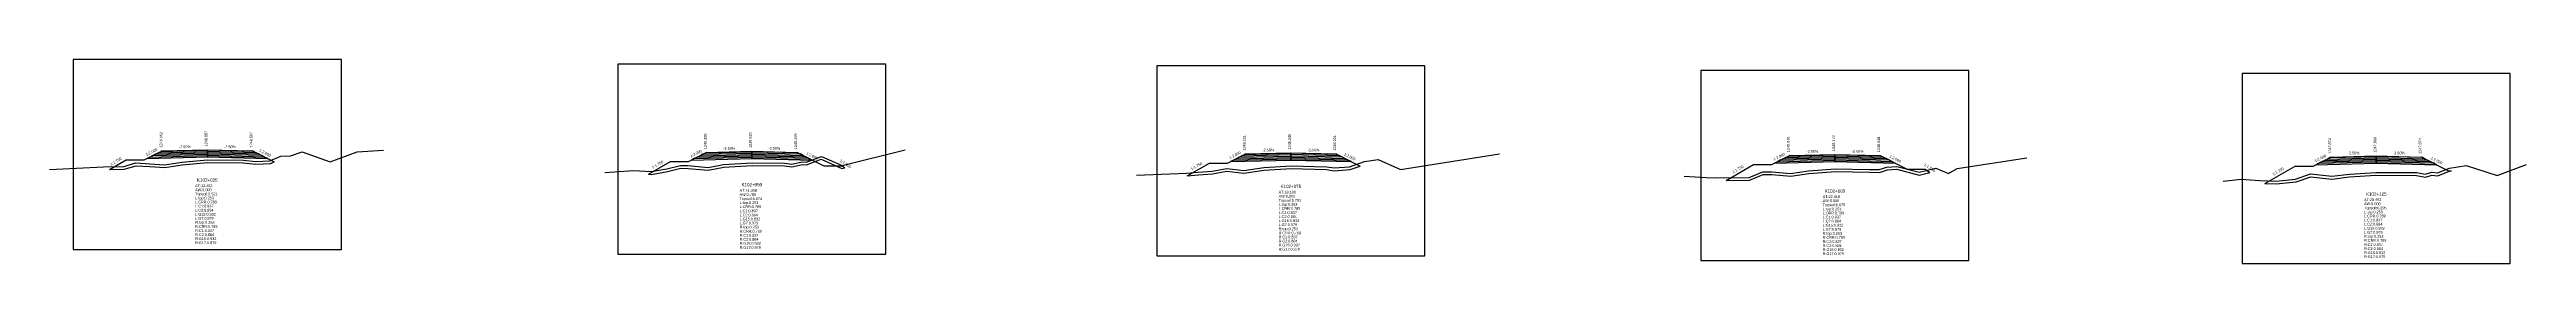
# Model space of a CAD drawing. Extents: x -7 to 78429, y 1189 to 1262.
# Drawn here: x 39538.2 to 39812.6, y 1236.1 to 1258.7 of the extents above; entities that cross this region are included whole.
import ezdxf
from ezdxf.enums import TextEntityAlignment as Align

# ---------------------------------------------------------------- set-up
doc = ezdxf.new("R2010")
doc.units = 0

msp = doc.modelspace()

# ---------------------------------------------------------------- linework, layer by layer
at = {"layer": 'A4_BORDER', "color": 7}
for points in [[(39540.815, 1237.661), (39570.515, 1237.661), (39570.515, 1258.661), (39540.815, 1258.661), (39540.815, 1237.661)], [(39601.132, 1237.141), (39630.832, 1237.141), (39630.832, 1258.141), (39601.132, 1258.141), (39601.132, 1237.141)], [(39660.855, 1236.954), (39690.555, 1236.954), (39690.555, 1257.954), (39660.855, 1257.954), (39660.855, 1236.954)], [(39721.129, 1236.453), (39750.829, 1236.453), (39750.829, 1257.453), (39721.129, 1257.453), (39721.129, 1236.453)], [(39781.111, 1236.118), (39810.811, 1236.118), (39810.811, 1257.118), (39781.111, 1257.118), (39781.111, 1236.118)]]:
    msp.add_lwpolyline(points, dxfattribs=at)
at = {"layer": 'CLEAR_GROUND', "color": 8}
for points in [[(39544.825, 1246.511), (39546.441, 1246.532), (39547.784, 1246.922), (39549.278, 1246.85), (39550.94, 1246.727), (39552.878, 1247.018), (39555.683, 1247.27), (39559.636, 1247.249), (39561.019, 1247.085), (39562.661, 1247.174), (39563.08, 1247.355)], [(39604.525, 1245.991), (39604.871, 1245.972), (39606.64, 1246.299), (39608.116, 1246.651), (39608.932, 1246.634), (39611.155, 1246.416), (39612.902, 1246.754), (39616.027, 1246.95), (39619.592, 1246.913), (39620.437, 1246.802), (39621.588, 1247.045), (39622.047, 1247.03), (39623.685, 1247.636), (39625.974, 1246.62), (39626.281, 1246.695)], [(39664.225, 1245.804), (39665.464, 1245.899), (39667.028, 1246.027), (39668.612, 1246.307), (39670.499, 1246.11), (39672.741, 1246.424), (39675.739, 1246.614), (39679.657, 1246.513), (39680.502, 1246.375), (39682.259, 1246.494), (39683.373, 1246.887)], [(39723.925, 1245.303), (39726.537, 1245.337), (39728.049, 1245.953), (39728.979, 1245.964), (39731.086, 1245.762), (39733.088, 1246.076), (39736.034, 1246.271), (39739.809, 1246.21), (39740.917, 1246.192), (39741.793, 1246.471), (39742.831, 1246.546), (39745.302, 1245.896), (39746.515, 1246.191)], [(39783.625, 1244.968), (39784.851, 1244.924), (39787.076, 1245.128), (39788.708, 1245.705), (39791.032, 1245.455), (39793.005, 1245.706), (39795.921, 1245.877), (39800.422, 1245.857), (39801.404, 1245.672), (39802.128, 1245.89), (39802.789, 1245.819), (39804.144, 1246.344), (39804.311, 1246.374)]]:
    msp.add_lwpolyline(points, dxfattribs=at)
at = {"layer": 'DESIGN_ROAD_TRIMMED', "color": 1}
for points in [[(39544.825, 1246.511), (39546.665, 1247.562), (39548.665, 1247.562), (39550.665, 1248.562), (39550.665, 1248.562), (39550.56, 1248.509), (39550.56, 1248.509), (39550.244, 1248.351), (39550.244, 1248.351), (39549.928, 1248.194), (39549.928, 1248.194), (39549.612, 1248.036), (39549.612, 1248.036), (39549.297, 1247.878), (39549.297, 1247.878), (39548.981, 1247.72), (39555.665, 1247.887), (39555.665, 1248.037), (39555.665, 1248.037), (39555.665, 1248.187), (39555.665, 1248.187), (39555.665, 1248.337), (39555.665, 1248.337), (39555.665, 1248.487), (39555.665, 1248.487), (39555.665, 1248.637), (39555.665, 1248.637), (39555.665, 1248.687), (39555.665, 1248.687), (39555.665, 1248.687), (39555.665, 1248.687), (39555.665, 1248.687), (39555.665, 1248.637), (39555.665, 1248.637), (39555.665, 1248.487), (39555.665, 1248.487), (39555.665, 1248.337), (39555.665, 1248.337), (39555.665, 1248.187), (39555.665, 1248.187), (39555.665, 1248.037), (39555.665, 1248.037), (39555.665, 1247.887), (39562.349, 1247.72), (39562.033, 1247.878), (39562.033, 1247.878), (39561.718, 1248.036), (39561.718, 1248.036), (39561.402, 1248.194), (39561.402, 1248.194), (39561.086, 1248.351), (39561.086, 1248.351), (39560.77, 1248.509), (39560.77, 1248.509), (39560.665, 1248.562), (39560.665, 1248.562), (39563.08, 1247.355)], [(39604.525, 1245.991), (39606.982, 1247.395), (39608.982, 1247.395), (39610.982, 1248.395), (39610.982, 1248.395), (39610.877, 1248.342), (39610.877, 1248.342), (39610.561, 1248.184), (39610.561, 1248.184), (39610.245, 1248.027), (39610.245, 1248.027), (39609.929, 1247.869), (39609.929, 1247.869), (39609.614, 1247.711), (39609.614, 1247.711), (39609.298, 1247.553), (39615.982, 1247.72), (39615.982, 1247.87), (39615.982, 1247.87), (39615.982, 1248.02), (39615.982, 1248.02), (39615.982, 1248.17), (39615.982, 1248.17), (39615.982, 1248.32), (39615.982, 1248.32), (39615.982, 1248.47), (39615.982, 1248.47), (39615.982, 1248.52), (39615.982, 1248.52), (39615.982, 1248.52), (39615.982, 1248.52), (39615.982, 1248.52), (39615.982, 1248.47), (39615.982, 1248.47), (39615.982, 1248.32), (39615.982, 1248.32), (39615.982, 1248.17), (39615.982, 1248.17), (39615.982, 1248.02), (39615.982, 1248.02), (39615.982, 1247.87), (39615.982, 1247.87), (39615.982, 1247.72), (39622.666, 1247.553), (39622.351, 1247.711), (39622.351, 1247.711), (39622.035, 1247.869), (39622.035, 1247.869), (39621.719, 1248.027), (39621.719, 1248.027), (39621.403, 1248.184), (39621.403, 1248.184), (39621.087, 1248.342), (39621.087, 1248.342), (39620.982, 1248.395), (39620.982, 1248.395), (39623.982, 1246.895), (39625.982, 1246.895), (39626.281, 1246.695)], [(39664.225, 1245.804), (39666.705, 1247.221), (39668.705, 1247.221), (39670.705, 1248.221), (39670.705, 1248.221), (39670.599, 1248.168), (39670.599, 1248.168), (39670.284, 1248.01), (39670.284, 1248.01), (39669.968, 1247.853), (39669.968, 1247.853), (39669.652, 1247.695), (39669.652, 1247.695), (39669.336, 1247.537), (39669.336, 1247.537), (39669.021, 1247.379), (39675.705, 1247.546), (39675.705, 1247.696), (39675.705, 1247.696), (39675.705, 1247.846), (39675.705, 1247.846), (39675.705, 1247.996), (39675.705, 1247.996), (39675.705, 1248.146), (39675.705, 1248.146), (39675.705, 1248.296), (39675.705, 1248.296), (39675.705, 1248.346), (39675.705, 1248.346), (39675.705, 1248.346), (39675.705, 1248.346), (39675.705, 1248.346), (39675.705, 1248.296), (39675.705, 1248.296), (39675.705, 1248.146), (39675.705, 1248.146), (39675.705, 1247.996), (39675.705, 1247.996), (39675.705, 1247.846), (39675.705, 1247.846), (39675.705, 1247.696), (39675.705, 1247.696), (39675.705, 1247.546), (39682.389, 1247.379), (39682.073, 1247.537), (39682.073, 1247.537), (39681.757, 1247.695), (39681.757, 1247.695), (39681.442, 1247.853), (39681.442, 1247.853), (39681.126, 1248.01), (39681.126, 1248.01), (39680.81, 1248.168), (39680.81, 1248.168), (39680.705, 1248.221), (39680.705, 1248.221), (39683.373, 1246.887)], [(39723.925, 1245.303), (39726.979, 1247.048), (39728.979, 1247.048), (39730.979, 1248.048), (39730.979, 1248.048), (39730.874, 1247.995), (39730.874, 1247.995), (39730.558, 1247.837), (39730.558, 1247.837), (39730.242, 1247.68), (39730.242, 1247.68), (39729.927, 1247.522), (39729.927, 1247.522), (39729.611, 1247.364), (39729.611, 1247.364), (39729.295, 1247.206), (39735.979, 1247.373), (39735.979, 1247.523), (39735.979, 1247.523), (39735.979, 1247.673), (39735.979, 1247.673), (39735.979, 1247.823), (39735.979, 1247.823), (39735.979, 1247.973), (39735.979, 1247.973), (39735.979, 1248.123), (39735.979, 1248.123), (39735.979, 1248.173), (39735.979, 1248.173), (39735.979, 1248.173), (39735.979, 1248.173), (39735.979, 1248.173), (39735.979, 1248.123), (39735.979, 1248.123), (39735.979, 1247.973), (39735.979, 1247.973), (39735.979, 1247.823), (39735.979, 1247.823), (39735.979, 1247.673), (39735.979, 1247.673), (39735.979, 1247.523), (39735.979, 1247.523), (39735.979, 1247.373), (39742.664, 1247.206), (39742.348, 1247.364), (39742.348, 1247.364), (39742.032, 1247.522), (39742.032, 1247.522), (39741.716, 1247.68), (39741.716, 1247.68), (39741.4, 1247.837), (39741.4, 1247.837), (39741.085, 1247.995), (39741.085, 1247.995), (39740.979, 1248.048), (39740.979, 1248.048), (39743.979, 1246.548), (39745.979, 1246.548), (39746.515, 1246.191)], [(39783.625, 1244.968), (39786.961, 1246.874), (39788.961, 1246.874), (39790.961, 1247.874), (39790.961, 1247.874), (39790.855, 1247.821), (39790.855, 1247.821), (39790.54, 1247.663), (39790.54, 1247.663), (39790.224, 1247.506), (39790.224, 1247.506), (39789.908, 1247.348), (39789.908, 1247.348), (39789.592, 1247.19), (39789.592, 1247.19), (39789.276, 1247.032), (39795.961, 1247.199), (39795.961, 1247.349), (39795.961, 1247.349), (39795.961, 1247.499), (39795.961, 1247.499), (39795.961, 1247.649), (39795.961, 1247.649), (39795.961, 1247.799), (39795.961, 1247.799), (39795.961, 1247.949), (39795.961, 1247.949), (39795.961, 1247.999), (39795.961, 1247.999), (39795.961, 1247.999), (39795.961, 1247.999), (39795.961, 1247.999), (39795.961, 1247.949), (39795.961, 1247.949), (39795.961, 1247.799), (39795.961, 1247.799), (39795.961, 1247.649), (39795.961, 1247.649), (39795.961, 1247.499), (39795.961, 1247.499), (39795.961, 1247.349), (39795.961, 1247.349), (39795.961, 1247.199), (39802.645, 1247.032), (39802.329, 1247.19), (39802.329, 1247.19), (39802.013, 1247.348), (39802.013, 1247.348), (39801.697, 1247.506), (39801.697, 1247.506), (39801.382, 1247.663), (39801.382, 1247.663), (39801.066, 1247.821), (39801.066, 1247.821), (39800.961, 1247.874), (39800.961, 1247.874), (39803.961, 1246.374), (39804.311, 1246.374)]]:
    msp.add_lwpolyline(points, dxfattribs=at)
at = {"layer": 'FINISHED_ROAD', "color": 2}
for points in [[(39546.665, 1247.562), (39548.665, 1247.562), (39550.665, 1248.562), (39550.665, 1248.562), (39555.665, 1248.687), (39560.665, 1248.562), (39560.665, 1248.562)], [(39606.982, 1247.395), (39608.982, 1247.395), (39610.982, 1248.395), (39610.982, 1248.395), (39615.982, 1248.52), (39620.982, 1248.395), (39620.982, 1248.395), (39623.982, 1246.895), (39625.982, 1246.895)], [(39666.705, 1247.221), (39668.705, 1247.221), (39670.705, 1248.221), (39670.705, 1248.221), (39675.705, 1248.346), (39680.705, 1248.221), (39680.705, 1248.221)], [(39726.979, 1247.048), (39728.979, 1247.048), (39730.979, 1248.048), (39730.979, 1248.048), (39735.979, 1248.173), (39740.979, 1248.048), (39740.979, 1248.048), (39743.979, 1246.548), (39745.979, 1246.548)], [(39786.961, 1246.874), (39788.961, 1246.874), (39790.961, 1247.874), (39790.961, 1247.874), (39795.961, 1247.999), (39800.961, 1247.874), (39800.961, 1247.874), (39803.961, 1246.374)]]:
    msp.add_lwpolyline(points, dxfattribs=at)
at = {"layer": 'LAYER_0', "color": 4}
for points in [[(39550.665, 1248.562), (39550.56, 1248.509), (39555.665, 1248.637), (39555.665, 1248.687)], [(39610.982, 1248.395), (39610.877, 1248.342), (39615.982, 1248.47), (39615.982, 1248.52)], [(39670.705, 1248.221), (39670.599, 1248.168), (39675.705, 1248.296), (39675.705, 1248.346)], [(39730.979, 1248.048), (39730.874, 1247.995), (39735.979, 1248.123), (39735.979, 1248.173)], [(39790.961, 1247.874), (39790.855, 1247.821), (39795.961, 1247.949), (39795.961, 1247.999)]]:
    msp.add_lwpolyline(points, dxfattribs=at)
at = {"layer": 'LAYER_1', "color": 4}
for points in [[(39550.56, 1248.509), (39550.244, 1248.351), (39555.665, 1248.487), (39555.665, 1248.637)], [(39610.877, 1248.342), (39610.561, 1248.184), (39615.982, 1248.32), (39615.982, 1248.47)], [(39670.599, 1248.168), (39670.284, 1248.01), (39675.705, 1248.146), (39675.705, 1248.296)], [(39730.874, 1247.995), (39730.558, 1247.837), (39735.979, 1247.973), (39735.979, 1248.123)], [(39790.855, 1247.821), (39790.54, 1247.663), (39795.961, 1247.799), (39795.961, 1247.949)]]:
    msp.add_lwpolyline(points, dxfattribs=at)
at = {"layer": 'LAYER_10', "color": 6}
for points in [[(39561.718, 1248.036), (39562.033, 1247.878), (39555.665, 1248.037), (39555.665, 1248.187)], [(39622.035, 1247.869), (39622.351, 1247.711), (39615.982, 1247.87), (39615.982, 1248.02)], [(39681.757, 1247.695), (39682.073, 1247.537), (39675.705, 1247.696), (39675.705, 1247.846)], [(39742.032, 1247.522), (39742.348, 1247.364), (39735.979, 1247.523), (39735.979, 1247.673)], [(39802.013, 1247.348), (39802.329, 1247.19), (39795.961, 1247.349), (39795.961, 1247.499)]]:
    msp.add_lwpolyline(points, dxfattribs=at)
at = {"layer": 'LAYER_11', "color": 6}
for points in [[(39562.033, 1247.878), (39562.349, 1247.72), (39555.665, 1247.887), (39555.665, 1248.037)], [(39622.351, 1247.711), (39622.666, 1247.553), (39615.982, 1247.72), (39615.982, 1247.87)], [(39682.073, 1247.537), (39682.389, 1247.379), (39675.705, 1247.546), (39675.705, 1247.696)], [(39742.348, 1247.364), (39742.664, 1247.206), (39735.979, 1247.373), (39735.979, 1247.523)], [(39802.329, 1247.19), (39802.645, 1247.032), (39795.961, 1247.199), (39795.961, 1247.349)]]:
    msp.add_lwpolyline(points, dxfattribs=at)
at = {"layer": 'LAYER_2', "color": 4}
for points in [[(39550.244, 1248.351), (39549.928, 1248.194), (39555.665, 1248.337), (39555.665, 1248.487)], [(39610.561, 1248.184), (39610.245, 1248.027), (39615.982, 1248.17), (39615.982, 1248.32)], [(39670.284, 1248.01), (39669.968, 1247.853), (39675.705, 1247.996), (39675.705, 1248.146)], [(39730.558, 1247.837), (39730.242, 1247.68), (39735.979, 1247.823), (39735.979, 1247.973)], [(39790.54, 1247.663), (39790.224, 1247.506), (39795.961, 1247.649), (39795.961, 1247.799)]]:
    msp.add_lwpolyline(points, dxfattribs=at)
at = {"layer": 'LAYER_3', "color": 4}
for points in [[(39549.928, 1248.194), (39549.612, 1248.036), (39555.665, 1248.187), (39555.665, 1248.337)], [(39610.245, 1248.027), (39609.929, 1247.869), (39615.982, 1248.02), (39615.982, 1248.17)], [(39669.968, 1247.853), (39669.652, 1247.695), (39675.705, 1247.846), (39675.705, 1247.996)], [(39730.242, 1247.68), (39729.927, 1247.522), (39735.979, 1247.673), (39735.979, 1247.823)], [(39790.224, 1247.506), (39789.908, 1247.348), (39795.961, 1247.499), (39795.961, 1247.649)]]:
    msp.add_lwpolyline(points, dxfattribs=at)
at = {"layer": 'LAYER_4', "color": 4}
for points in [[(39549.612, 1248.036), (39549.297, 1247.878), (39555.665, 1248.037), (39555.665, 1248.187)], [(39609.929, 1247.869), (39609.614, 1247.711), (39615.982, 1247.87), (39615.982, 1248.02)], [(39669.652, 1247.695), (39669.336, 1247.537), (39675.705, 1247.696), (39675.705, 1247.846)], [(39729.927, 1247.522), (39729.611, 1247.364), (39735.979, 1247.523), (39735.979, 1247.673)], [(39789.908, 1247.348), (39789.592, 1247.19), (39795.961, 1247.349), (39795.961, 1247.499)]]:
    msp.add_lwpolyline(points, dxfattribs=at)
at = {"layer": 'LAYER_5', "color": 4}
for points in [[(39549.297, 1247.878), (39548.981, 1247.72), (39555.665, 1247.887), (39555.665, 1248.037)], [(39609.614, 1247.711), (39609.298, 1247.553), (39615.982, 1247.72), (39615.982, 1247.87)], [(39669.336, 1247.537), (39669.021, 1247.379), (39675.705, 1247.546), (39675.705, 1247.696)], [(39729.611, 1247.364), (39729.295, 1247.206), (39735.979, 1247.373), (39735.979, 1247.523)], [(39789.592, 1247.19), (39789.276, 1247.032), (39795.961, 1247.199), (39795.961, 1247.349)]]:
    msp.add_lwpolyline(points, dxfattribs=at)
at = {"layer": 'LAYER_6', "color": 6}
for points in [[(39560.665, 1248.562), (39560.77, 1248.509), (39555.665, 1248.637), (39555.665, 1248.687)], [(39620.982, 1248.395), (39621.087, 1248.342), (39615.982, 1248.47), (39615.982, 1248.52)], [(39680.705, 1248.221), (39680.81, 1248.168), (39675.705, 1248.296), (39675.705, 1248.346)], [(39740.979, 1248.048), (39741.085, 1247.995), (39735.979, 1248.123), (39735.979, 1248.173)], [(39800.961, 1247.874), (39801.066, 1247.821), (39795.961, 1247.949), (39795.961, 1247.999)]]:
    msp.add_lwpolyline(points, dxfattribs=at)
at = {"layer": 'LAYER_7', "color": 6}
for points in [[(39560.77, 1248.509), (39561.086, 1248.351), (39555.665, 1248.487), (39555.665, 1248.637)], [(39621.087, 1248.342), (39621.403, 1248.184), (39615.982, 1248.32), (39615.982, 1248.47)], [(39680.81, 1248.168), (39681.126, 1248.01), (39675.705, 1248.146), (39675.705, 1248.296)], [(39741.085, 1247.995), (39741.4, 1247.837), (39735.979, 1247.973), (39735.979, 1248.123)], [(39801.066, 1247.821), (39801.382, 1247.663), (39795.961, 1247.799), (39795.961, 1247.949)]]:
    msp.add_lwpolyline(points, dxfattribs=at)
at = {"layer": 'LAYER_8', "color": 6}
for points in [[(39561.086, 1248.351), (39561.402, 1248.194), (39555.665, 1248.337), (39555.665, 1248.487)], [(39621.403, 1248.184), (39621.719, 1248.027), (39615.982, 1248.17), (39615.982, 1248.32)], [(39681.126, 1248.01), (39681.442, 1247.853), (39675.705, 1247.996), (39675.705, 1248.146)], [(39741.4, 1247.837), (39741.716, 1247.68), (39735.979, 1247.823), (39735.979, 1247.973)], [(39801.382, 1247.663), (39801.697, 1247.506), (39795.961, 1247.649), (39795.961, 1247.799)]]:
    msp.add_lwpolyline(points, dxfattribs=at)
at = {"layer": 'LAYER_9', "color": 6}
for points in [[(39561.402, 1248.194), (39561.718, 1248.036), (39555.665, 1248.187), (39555.665, 1248.337)], [(39621.719, 1248.027), (39622.035, 1247.869), (39615.982, 1248.02), (39615.982, 1248.17)], [(39681.442, 1247.853), (39681.757, 1247.695), (39675.705, 1247.846), (39675.705, 1247.996)], [(39741.716, 1247.68), (39742.032, 1247.522), (39735.979, 1247.673), (39735.979, 1247.823)], [(39801.697, 1247.506), (39802.013, 1247.348), (39795.961, 1247.499), (39795.961, 1247.649)]]:
    msp.add_lwpolyline(points, dxfattribs=at)
at = {"layer": 'NATURAL_GROUND', "color": 3}
for points in [[(39538.18, 1246.501), (39544.163, 1246.802), (39546.396, 1246.831), (39547.748, 1247.224), (39549.296, 1247.15), (39550.929, 1247.029), (39552.842, 1247.316), (39555.67, 1247.57), (39559.655, 1247.549), (39561.029, 1247.386), (39562.591, 1247.471), (39563.789, 1247.987), (39564.87, 1248.024), (39566.158, 1248.469), (39569.277, 1247.339), (39572.251, 1248.443), (39575.163, 1248.634)], [(39599.717, 1246.162), (39602.876, 1246.383), (39604.852, 1246.273), (39606.578, 1246.592), (39608.084, 1246.951), (39608.95, 1246.933), (39611.141, 1246.719), (39612.864, 1247.053), (39616.019, 1247.25), (39619.613, 1247.213), (39620.425, 1247.106), (39621.561, 1247.346), (39621.998, 1247.332), (39623.695, 1247.959), (39626.002, 1246.936), (39632.993, 1248.662)], [(39658.595, 1245.875), (39664.14, 1246.099), (39665.441, 1246.198), (39666.99, 1246.325), (39668.601, 1246.61), (39670.494, 1246.412), (39672.711, 1246.723), (39675.734, 1246.915), (39679.686, 1246.812), (39680.517, 1246.676), (39682.198, 1246.791), (39683.855, 1247.375), (39685.372, 1247.603), (39687.839, 1246.493), (39698.822, 1248.242)], [(39719.279, 1245.784), (39721.723, 1245.624), (39722.885, 1245.589), (39726.476, 1245.636), (39727.988, 1246.252), (39728.991, 1246.265), (39731.077, 1246.064), (39733.054, 1246.375), (39736.026, 1246.571), (39739.814, 1246.51), (39740.873, 1246.493), (39741.736, 1246.767), (39742.859, 1246.849), (39745.305, 1246.205), (39747.161, 1246.657), (39748.56, 1246.076), (39749.543, 1246.629), (39757.255, 1247.808)], [(39778.99, 1245.235), (39780.983, 1245.437), (39783.053, 1245.289), (39784.843, 1245.224), (39787.012, 1245.424), (39788.673, 1246.01), (39791.029, 1245.757), (39792.978, 1246.005), (39795.913, 1246.177), (39800.451, 1246.157), (39801.388, 1245.98), (39802.1, 1246.195), (39802.749, 1246.125), (39804.063, 1246.635), (39805.927, 1246.965), (39809.335, 1245.844), (39812.599, 1247.051)]]:
    msp.add_lwpolyline(points, dxfattribs=at)
at = {"layer": 'STRUCTURE_LEFT', "color": 4}
for points in [[(39550.665, 1248.562), (39550.56, 1248.509), (39550.56, 1248.509), (39550.244, 1248.351), (39550.244, 1248.351), (39549.928, 1248.194), (39549.928, 1248.194), (39549.612, 1248.036), (39549.612, 1248.036), (39549.297, 1247.878), (39549.297, 1247.878), (39548.981, 1247.72), (39555.665, 1247.887), (39555.665, 1248.037), (39555.665, 1248.037), (39555.665, 1248.187), (39555.665, 1248.187), (39555.665, 1248.337), (39555.665, 1248.337), (39555.665, 1248.487), (39555.665, 1248.487), (39555.665, 1248.637), (39555.665, 1248.637), (39555.665, 1248.687), (39555.665, 1248.687)], [(39610.982, 1248.395), (39610.877, 1248.342), (39610.877, 1248.342), (39610.561, 1248.184), (39610.561, 1248.184), (39610.245, 1248.027), (39610.245, 1248.027), (39609.929, 1247.869), (39609.929, 1247.869), (39609.614, 1247.711), (39609.614, 1247.711), (39609.298, 1247.553), (39615.982, 1247.72), (39615.982, 1247.87), (39615.982, 1247.87), (39615.982, 1248.02), (39615.982, 1248.02), (39615.982, 1248.17), (39615.982, 1248.17), (39615.982, 1248.32), (39615.982, 1248.32), (39615.982, 1248.47), (39615.982, 1248.47), (39615.982, 1248.52), (39615.982, 1248.52)], [(39670.705, 1248.221), (39670.599, 1248.168), (39670.599, 1248.168), (39670.284, 1248.01), (39670.284, 1248.01), (39669.968, 1247.853), (39669.968, 1247.853), (39669.652, 1247.695), (39669.652, 1247.695), (39669.336, 1247.537), (39669.336, 1247.537), (39669.021, 1247.379), (39675.705, 1247.546), (39675.705, 1247.696), (39675.705, 1247.696), (39675.705, 1247.846), (39675.705, 1247.846), (39675.705, 1247.996), (39675.705, 1247.996), (39675.705, 1248.146), (39675.705, 1248.146), (39675.705, 1248.296), (39675.705, 1248.296), (39675.705, 1248.346), (39675.705, 1248.346)], [(39730.979, 1248.048), (39730.874, 1247.995), (39730.874, 1247.995), (39730.558, 1247.837), (39730.558, 1247.837), (39730.242, 1247.68), (39730.242, 1247.68), (39729.927, 1247.522), (39729.927, 1247.522), (39729.611, 1247.364), (39729.611, 1247.364), (39729.295, 1247.206), (39735.979, 1247.373), (39735.979, 1247.523), (39735.979, 1247.523), (39735.979, 1247.673), (39735.979, 1247.673), (39735.979, 1247.823), (39735.979, 1247.823), (39735.979, 1247.973), (39735.979, 1247.973), (39735.979, 1248.123), (39735.979, 1248.123), (39735.979, 1248.173), (39735.979, 1248.173)], [(39790.961, 1247.874), (39790.855, 1247.821), (39790.855, 1247.821), (39790.54, 1247.663), (39790.54, 1247.663), (39790.224, 1247.506), (39790.224, 1247.506), (39789.908, 1247.348), (39789.908, 1247.348), (39789.592, 1247.19), (39789.592, 1247.19), (39789.276, 1247.032), (39795.961, 1247.199), (39795.961, 1247.349), (39795.961, 1247.349), (39795.961, 1247.499), (39795.961, 1247.499), (39795.961, 1247.649), (39795.961, 1247.649), (39795.961, 1247.799), (39795.961, 1247.799), (39795.961, 1247.949), (39795.961, 1247.949), (39795.961, 1247.999), (39795.961, 1247.999)]]:
    msp.add_lwpolyline(points, dxfattribs=at)
at = {"layer": 'STRUCTURE_RIGHT', "color": 6}
for points in [[(39555.665, 1248.687), (39555.665, 1248.687), (39555.665, 1248.637), (39555.665, 1248.637), (39555.665, 1248.487), (39555.665, 1248.487), (39555.665, 1248.337), (39555.665, 1248.337), (39555.665, 1248.187), (39555.665, 1248.187), (39555.665, 1248.037), (39555.665, 1248.037), (39555.665, 1247.887), (39562.349, 1247.72), (39562.033, 1247.878), (39562.033, 1247.878), (39561.718, 1248.036), (39561.718, 1248.036), (39561.402, 1248.194), (39561.402, 1248.194), (39561.086, 1248.351), (39561.086, 1248.351), (39560.77, 1248.509), (39560.77, 1248.509), (39560.665, 1248.562)], [(39615.982, 1248.52), (39615.982, 1248.52), (39615.982, 1248.47), (39615.982, 1248.47), (39615.982, 1248.32), (39615.982, 1248.32), (39615.982, 1248.17), (39615.982, 1248.17), (39615.982, 1248.02), (39615.982, 1248.02), (39615.982, 1247.87), (39615.982, 1247.87), (39615.982, 1247.72), (39622.666, 1247.553), (39622.351, 1247.711), (39622.351, 1247.711), (39622.035, 1247.869), (39622.035, 1247.869), (39621.719, 1248.027), (39621.719, 1248.027), (39621.403, 1248.184), (39621.403, 1248.184), (39621.087, 1248.342), (39621.087, 1248.342), (39620.982, 1248.395)], [(39675.705, 1248.346), (39675.705, 1248.346), (39675.705, 1248.296), (39675.705, 1248.296), (39675.705, 1248.146), (39675.705, 1248.146), (39675.705, 1247.996), (39675.705, 1247.996), (39675.705, 1247.846), (39675.705, 1247.846), (39675.705, 1247.696), (39675.705, 1247.696), (39675.705, 1247.546), (39682.389, 1247.379), (39682.073, 1247.537), (39682.073, 1247.537), (39681.757, 1247.695), (39681.757, 1247.695), (39681.442, 1247.853), (39681.442, 1247.853), (39681.126, 1248.01), (39681.126, 1248.01), (39680.81, 1248.168), (39680.81, 1248.168), (39680.705, 1248.221)], [(39735.979, 1248.173), (39735.979, 1248.173), (39735.979, 1248.123), (39735.979, 1248.123), (39735.979, 1247.973), (39735.979, 1247.973), (39735.979, 1247.823), (39735.979, 1247.823), (39735.979, 1247.673), (39735.979, 1247.673), (39735.979, 1247.523), (39735.979, 1247.523), (39735.979, 1247.373), (39742.664, 1247.206), (39742.348, 1247.364), (39742.348, 1247.364), (39742.032, 1247.522), (39742.032, 1247.522), (39741.716, 1247.68), (39741.716, 1247.68), (39741.4, 1247.837), (39741.4, 1247.837), (39741.085, 1247.995), (39741.085, 1247.995), (39740.979, 1248.048)], [(39795.961, 1247.999), (39795.961, 1247.999), (39795.961, 1247.949), (39795.961, 1247.949), (39795.961, 1247.799), (39795.961, 1247.799), (39795.961, 1247.649), (39795.961, 1247.649), (39795.961, 1247.499), (39795.961, 1247.499), (39795.961, 1247.349), (39795.961, 1247.349), (39795.961, 1247.199), (39802.645, 1247.032), (39802.329, 1247.19), (39802.329, 1247.19), (39802.013, 1247.348), (39802.013, 1247.348), (39801.697, 1247.506), (39801.697, 1247.506), (39801.382, 1247.663), (39801.382, 1247.663), (39801.066, 1247.821), (39801.066, 1247.821), (39800.961, 1247.874)]]:
    msp.add_lwpolyline(points, dxfattribs=at)

# ---------------------------------------------------------------- texts
at = {"layer": 'INFO_TEXT'}
for s, p in [('AT:12.452', (39554.315, 1244.561)), ('AW:0.000', (39554.315, 1244.111)), ('Topsoil:5.521', (39554.315, 1243.661)), ('L:top:0.253', (39554.315, 1243.211)), ('AT:14.408', (39614.632, 1244.041)), ('AW:0.798', (39614.632, 1243.591)), ('Topsoil:6.674', (39614.632, 1243.141)), ('AT:18.100', (39674.355, 1243.854)), ('AW:0.000', (39674.355, 1243.404)), ('Topsoil:5.791', (39674.355, 1242.954)), ('AT:22.416', (39734.629, 1243.353)), ('AW:0.000', (39734.629, 1242.903)), ('AT:25.492', (39794.611, 1243.018)), ('L:CRR:0.789', (39554.315, 1242.761)), ('L:C1:0.837', (39554.315, 1242.311)), ('L:C2:0.884', (39554.315, 1241.861)), ('L:G15:0.932', (39554.315, 1241.411)), ('L:G7:0.979', (39554.315, 1240.961)), ('R:top:0.253', (39554.315, 1240.511)), ('L:top:0.253', (39614.632, 1242.691)), ('L:CRR:0.789', (39614.632, 1242.241)), ('L:C1:0.837', (39614.632, 1241.791)), ('L:C2:0.884', (39614.632, 1241.341)), ('L:G15:0.932', (39614.632, 1240.891)), ('L:G7:0.979', (39614.632, 1240.441)), ('L:top:0.253', (39674.355, 1242.504)), ('L:CRR:0.789', (39674.355, 1242.054)), ('L:C1:0.837', (39674.355, 1241.604)), ('L:C2:0.884', (39674.355, 1241.154)), ('L:G15:0.932', (39674.355, 1240.704)), ('L:G7:0.979', (39674.355, 1240.254)), ('Topsoil:6.875', (39734.629, 1242.453)), ('L:top:0.253', (39734.629, 1242.003)), ('L:CRR:0.789', (39734.629, 1241.553)), ('L:C1:0.837', (39734.629, 1241.103)), ('L:C2:0.884', (39734.629, 1240.653)), ('L:G15:0.932', (39734.629, 1240.203)), ('AW:0.000', (39794.611, 1242.568)), ('Topsoil:6.295', (39794.611, 1242.118)), ('L:top:0.253', (39794.611, 1241.668)), ('L:CRR:0.789', (39794.611, 1241.218)), ('L:C1:0.837', (39794.611, 1240.768)), ('L:C2:0.884', (39794.611, 1240.318)), ('R:CRR:0.789', (39554.315, 1240.061)), ('R:C1:0.837', (39554.315, 1239.611)), ('R:C2:0.884', (39554.315, 1239.161)), ('R:G15:0.932', (39554.315, 1238.711)), ('R:G17:0.979', (39554.315, 1238.261)), ('R:top:0.253', (39614.632, 1239.991)), ('R:CRR:0.789', (39614.632, 1239.541)), ('R:C1:0.837', (39614.632, 1239.091)), ('R:C2:0.884', (39614.632, 1238.641)), ('R:G15:0.932', (39614.632, 1238.191)), ('R:G17:0.979', (39614.632, 1237.741)), ('R:top:0.253', (39674.355, 1239.804)), ('R:CRR:0.789', (39674.355, 1239.354)), ('R:C1:0.837', (39674.355, 1238.904)), ('R:C2:0.884', (39674.355, 1238.454)), ('R:G15:0.932', (39674.355, 1238.004)), ('R:G17:0.979', (39674.355, 1237.554)), ('L:G7:0.979', (39734.629, 1239.753)), ('R:top:0.253', (39734.629, 1239.303)), ('R:CRR:0.789', (39734.629, 1238.853)), ('R:C1:0.837', (39734.629, 1238.403)), ('R:C2:0.884', (39734.629, 1237.953)), ('R:G15:0.932', (39734.629, 1237.503)), ('L:G15:0.932', (39794.611, 1239.868)), ('L:G7:0.979', (39794.611, 1239.418)), ('R:top:0.253', (39794.611, 1238.968)), ('R:CRR:0.789', (39794.611, 1238.518)), ('R:C1:0.837', (39794.611, 1238.068)), ('R:C2:0.884', (39794.611, 1237.618)), ('R:G17:0.979', (39734.629, 1237.053)), ('R:G15:0.932', (39794.611, 1237.168)), ('R:G17:0.979', (39794.611, 1236.718))]:
    msp.add_text(s, height=0.3, dxfattribs=at).set_placement(p)
at = {"layer": 'LEFT_TEXT_H'}
for s, p in [('1248.562', (39550.665, 1248.922)), ('1248.395', (39610.982, 1248.755)), ('1248.221', (39670.705, 1248.581)), ('1248.048', (39730.979, 1248.408)), ('1247.874', (39790.961, 1248.234))]:
    msp.add_text(s, height=0.3, rotation=90, dxfattribs=at).set_placement(p)
at = {"layer": 'POINT_TEXT_H'}
for s, p in [('1248.687', (39555.665, 1249.047)), ('1248.520', (39615.982, 1248.88)), ('1248.346', (39675.705, 1248.706)), ('1248.173', (39735.979, 1248.533)), ('1247.999', (39795.961, 1248.359))]:
    msp.add_text(s, height=0.3, rotation=90, dxfattribs=at).set_placement(p)
at = {"layer": 'RIGHT_TEXT_H'}
for s, p in [('1248.562', (39560.665, 1248.922)), ('1248.395', (39620.982, 1248.755)), ('1248.221', (39680.705, 1248.581)), ('1248.048', (39740.979, 1248.408)), ('1247.874', (39800.961, 1248.234))]:
    msp.add_text(s, height=0.3, rotation=90, dxfattribs=at).set_placement(p)
at = {"layer": 'SLOPE_left'}
for s, rotation, p in [('1:2.000', 26.565, (39549.585, 1248.223)), ('1:2.000', 26.565, (39609.902, 1248.056)), ('1:1.750', 29.745, (39545.656, 1247.193)), ('1:1.750', 29.745, (39605.664, 1246.849)), ('1:1.750', 29.745, (39665.376, 1246.669)), ('1:2.000', 26.565, (39669.624, 1247.882)), ('1:1.750', 29.745, (39725.363, 1246.332)), ('1:2.000', 26.565, (39729.899, 1247.709)), ('1:1.750', 29.745, (39785.204, 1246.077)), ('1:2.000', 26.565, (39789.88, 1247.535))]:
    msp.add_text(s, height=0.3, rotation=rotation, dxfattribs=at).set_placement(p, align=Align.BOTTOM_CENTER)
at = {"layer": 'SLOPE_right'}
for s, rotation, p in [('1:2.000', -26.565, (39561.953, 1248.119)), ('1:2.000', -26.565, (39622.563, 1247.806)), ('1:1.500', -33.69, (39626.232, 1246.945)), ('1:2.000', -26.565, (39682.119, 1247.715)), ('1:2.000', -26.565, (39742.56, 1247.459)), ('1:1.500', -33.69, (39746.347, 1246.519)), ('1:2.000', -26.565, (39802.541, 1247.285))]:
    msp.add_text(s, height=0.3, rotation=rotation, dxfattribs=at).set_placement(p, align=Align.BOTTOM_CENTER)
at = {"layer": 'SLOPE_TEXT'}
for p in [(39553.165, 1248.864), (39558.165, 1248.864), (39613.482, 1248.697), (39618.482, 1248.697), (39673.205, 1248.524), (39678.205, 1248.524), (39733.479, 1248.351), (39738.479, 1248.351), (39793.461, 1248.177), (39798.461, 1248.177)]:
    msp.add_text('-2.50%', height=0.3, dxfattribs=at).set_placement(p, align=Align.CENTER)
at = {"layer": 'STATION_TITLE'}
for s, p in [('K102+025', (39555.665, 1245.161)), ('K102+050', (39615.982, 1244.641)), ('K102+075', (39675.705, 1244.454)), ('K102+100', (39735.979, 1243.953)), ('K102+125', (39795.961, 1243.618))]:
    msp.add_text(s, height=0.36, dxfattribs=at).set_placement(p, align=Align.CENTER)

doc.saveas('drawing.dxf')
